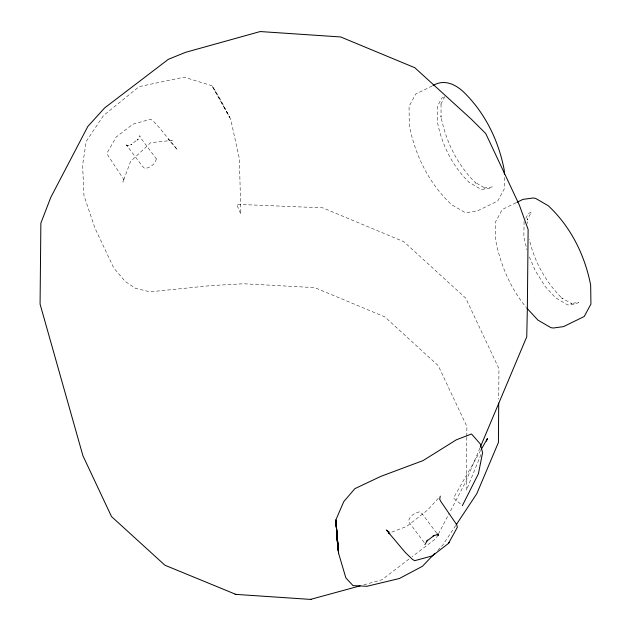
<?xml version="1.0" encoding="UTF-8"?>
<svg xmlns="http://www.w3.org/2000/svg" width="631" height="631" viewBox="0 0 631 631"><rect width="100%" height="100%" fill="white"/><g stroke="black" fill="none" stroke-linecap="round" stroke-linejoin="round"><path stroke-width="0.47" stroke-dasharray="3.15 2.37" d="M466.806 437.275L466.435 490.208L481.303 453.65M466.814 436.297L466.885 426.493L438.206 365.617L384.768 316.849L314.711 287.618L243.732 283.761L211.054 285.583L150.257 291.822L135.633 288.406L125.206 281.426L113.761 268.009L94.887 227.949L83.947 195.452L82.629 165.054L86.187 141.431L103.476 115.599L139.049 86.668L184.102 77.163L212.032 85.769L218.878 96.638L230.686 119.227L239.346 158.547L240.884 214.217L236.625 204.334L322.725 207.836L403.856 241.697L465.741 298.171L498.947 368.662L498.735 399.163M524.085 221.536L523.84 237.13L526.98 249.844M479.946 448.01L465.867 481.469L449.658 512.506M437.946 534.922L436.147 538.369L412.098 556.716M438.395 534.055L449.209 513.366M444.934 96.472L440.69 104.43L441.045 103.303L441.045 117.192L440.919 116.159C445.723 141.289 457.491 165.354 476.003 183.203L475.151 182.359L485.594 188.448L484.419 188.006L492.267 186.926L489.072 188.393L481.24 189.474L469.085 182.296C452.332 166.142 441.684 144.365 437.338 121.625L437.583 106.032L441.818 98.089L444.153 96.874M525.781 218.358L528.321 213.586L531.436 211.969L527.193 219.935L527.54 218.799L527.548 223.429M480.672 450.408L453.468 498.072L460.93 504.272M455.756 525.465L442.796 545.026L437.37 550.689M438.277 498.309L427.779 509.935L406.766 526.396L389.201 533.1M408.991 559.082L381.842 579.802L363.014 585.04M432.125 85.997L415.742 94.011L409.046 106.394L409.29 125.277C414.875 154.485 428.552 182.469 450.077 203.221L451.402 204.586L464.377 212.15L466.869 212.513L477.02 211.117L497.717 200.997L504.421 188.614L504.414 177.106M516.04 202.764L502.244 209.508L495.54 221.891L495.792 240.782C500.486 264.965 510.534 288.438 526.27 307.471M436.668 533.132L422.352 514.02L420.585 512.127L419.497 511.883C414.528 512.68 409.274 516.3 408.462 521.498L424.489 542.905M529.37 256.927L535.325 270.746L545.058 286.308L555.588 297.8L567.742 304.97L575.575 303.897L578.769 302.43L570.921 303.503L572.096 303.945L561.653 297.864L562.505 298.708C546.075 282.641 534.331 261.684 529.299 239.267M156.314 158.791C155.605 163.997 150.375 167.57 145.445 168.39L144.357 168.146L142.417 166.268L126.381 144.862L128.33 146.739L126.792 145.832L131.871 144.396L130.688 144.893L138.307 139.017L137.345 140.169L139.845 135.61L140.279 137.384L156.314 158.791M123.668 179.236L122.942 182.114L130.578 161.441L150.643 142.724L172.326 140.35L169.668 140.484L168.106 139.112L177.429 149.768L159.312 127.604L152.765 120.576L150.525 119.227L132.952 124.189L116.262 136.998L107.183 152.71L107.83 155.297L123.668 179.236M224.825 108.429L212.032 85.769L229.692 117.39L224.825 108.429"/><path stroke-width="0.95" d="M498.703 403.099L498.427 442.449L476.815 493.671L456.292 524.653M440.249 496.132L439.689 499.208L440.738 501.345L456.694 524.677L457.357 527.264L448.523 543.362L432.227 555.935L414.654 560.691L412.422 559.334L405.212 552.377L386.385 530.024L389.288 532.288M486.383 441.164L487.471 438.49L481.161 449.556M480.325 447.103L526.751 336.796L527.35 308.843L528.123 229.439L519.321 204.988L485.767 133.575L471.27 119.149L414.819 67.722L340.708 36.961L260.217 31.55L185.601 52.318L168.351 59.314L104.596 107.956L87.851 126.429L50.803 197.353L40.865 223.122L40.076 304.087L82.913 455.724L111.49 516.544L164.912 565.218L235.891 594.394M462.326 505.707L478.416 473.771L482.597 452.616L480.262 443.916L471.523 433.97L456.355 439.799L423.022 460.606L380.753 476.405L354.914 488.631L343.753 501.637L335.881 519.936L338.61 553.379L345.875 577.941L353.013 585.6L366.926 586.294L399.391 578.509L422.439 566.275L434.656 553.529M448.523 543.362L449.177 542.163M424.915 544.679L427.502 540.136M426.532 541.295L434.333 535.309L433.118 535.829L438.159 534.441M432.984 85.571C443.798 79.009 454.919 83.923 463.383 91.787C484.908 112.539 498.585 140.524 504.169 169.731L504.414 174.235M516.899 202.338L522.941 199.388L533.1 197.992L535.585 198.363L548.56 205.919L549.885 207.284C571.41 228.036 585.087 256.02 590.671 285.228L590.924 304.11L584.219 316.502L563.522 326.621L553.363 328.01L550.879 327.647L537.904 320.091L526.917 308.18M310.515 599.403L360.191 585.828M235.055 594.331L311.225 599.45M388.317 533.432L389.887 533.708M437.212 534.165L438.387 535.427L437.244 533.897M336.654 529.945L336.023 522.145L338.61 553.379L336.568 530.837L338.397 551.391L336.812 531.894M337.419 542.139L335.881 519.936L337.53 543.181L335.952 521.04L337.419 542.139"/></g></svg>
